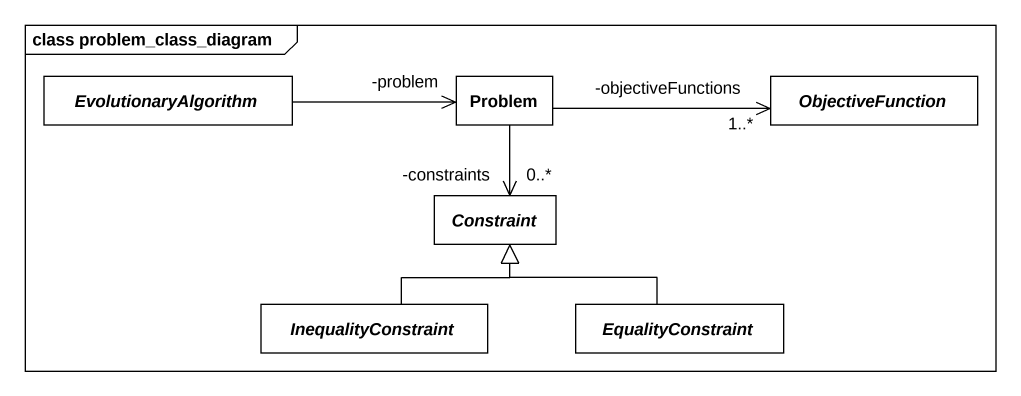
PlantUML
@startuml
mainframe class problem_class_diagram
hide circle
hide empty members
abstract class EvolutionaryAlgorithm #FFFFFF
class Problem #FFFFFF
abstract class ObjectiveFunction #FFFFFF
abstract class Constraint #FFFFFF
abstract class InequalityConstraint #FFFFFF
abstract class EqualityConstraint #FFFFFF
Problem "-problem" <-left- EvolutionaryAlgorithm
ObjectiveFunction "-objectiveFunctions\n1..*" <-left- Problem
Constraint "-constraints\n0..*" <-up- Problem
InequalityConstraint -up-|> Constraint
EqualityConstraint -left-|> Constraint
@enduml
